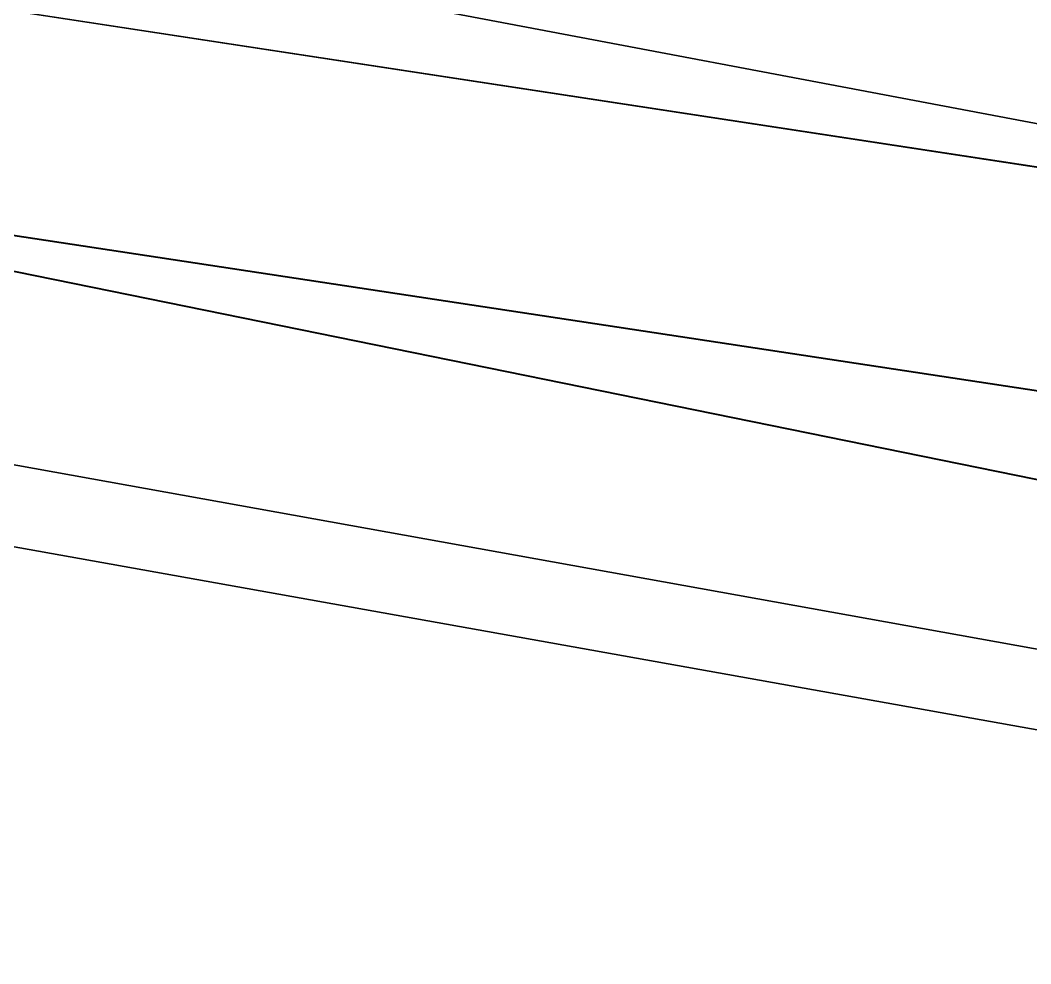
# Model space of a CAD drawing. Header units: metres. Extents: x 503497 to 504361, y 6966567 to 6966857.
# Drawn here: x 504131.7439 to 504131.9013, y 6966713.2548 to 6966713.4017 of the extents above; entities that cross this region are included whole.
import ezdxf

# ---------------------------------------------------------------- set-up
doc = ezdxf.new("R2010")
doc.units = ezdxf.units.M

msp = doc.modelspace()

# ---------------------------------------------------------------- linework, layer by layer
at = {"layer": 'SHADOW_APPROVED_20260111T072000'}
for points in [[(504167.5638, 6966705.9126), (504170.7929, 6966705.4089), (504097.6191, 6966720.3129), (504094.39, 6966720.8166), (504167.5638, 6966705.9126)], [(504170.7929, 6966705.4089), (504170.0047, 6966700.3561), (504096.8309, 6966715.2601), (504097.6191, 6966720.3129), (504170.7929, 6966705.4089)]]:
    msp.add_lwpolyline(points, close=True, dxfattribs=at)
at = {"layer": 'SHADOW_APPROVED_20260114T072400'}
for points in [[(504128.3574, 6966713.6393), (504140.8554, 6966711.6898), (504068.847, 6966725.3285), (504056.349, 6966727.278), (504128.3574, 6966713.6393)], [(504140.8554, 6966711.6898), (504140.7719, 6966711.1544), (504068.7635, 6966724.7931), (504068.847, 6966725.3285), (504140.8554, 6966711.6898)], [(504140.8554, 6966711.6898), (504140.8554, 6966711.6898), (504068.847, 6966725.3285), (504068.847, 6966725.3285), (504140.8554, 6966711.6898)]]:
    msp.add_lwpolyline(points, close=True, dxfattribs=at)
at = {"layer": 'SHADOW_APPROVED_20260122T071500'}
for points in [[(504128.3574, 6966713.6393), (504140.8554, 6966711.6898), (504058.2889, 6966726.4579), (504045.7909, 6966728.4074), (504128.3574, 6966713.6393)], [(504140.8554, 6966711.6898), (504140.7719, 6966711.1544), (504058.2054, 6966725.9225), (504058.2889, 6966726.4579), (504140.8554, 6966711.6898)], [(504140.8554, 6966711.6898), (504140.8554, 6966711.6898), (504058.2889, 6966726.4579), (504058.2889, 6966726.4579), (504140.8554, 6966711.6898)]]:
    msp.add_lwpolyline(points, close=True, dxfattribs=at)
at = {"layer": 'SHADOW_APPROVED_20260127T071900'}
for points in [[(504152.9477, 6966710.2148), (504167.8718, 6966707.8869), (504085.5289, 6966720.3795), (504070.6048, 6966722.7074), (504152.9477, 6966710.2148)], [(504167.8718, 6966707.8869), (504167.5638, 6966705.9126), (504085.2209, 6966718.4052), (504085.5289, 6966720.3795), (504167.8718, 6966707.8869)]]:
    msp.add_lwpolyline(points, close=True, dxfattribs=at)
at = {"layer": 'SHADOW_APPROVED_20260130T071100'}
for points in [[(504152.9477, 6966710.2148), (504167.8718, 6966707.8869), (504076.7399, 6966721.8011), (504061.8158, 6966724.129), (504152.9477, 6966710.2148)], [(504167.8718, 6966707.8869), (504167.5638, 6966705.9126), (504076.4319, 6966719.8268), (504076.7399, 6966721.8011), (504167.8718, 6966707.8869)]]:
    msp.add_lwpolyline(points, close=True, dxfattribs=at)
at = {"layer": 'SHADOW_APPROVED_20261122T065200'}
for points in [[(504128.3574, 6966713.6393), (504140.8554, 6966711.6898), (504060.6913, 6966726.1406), (504048.1933, 6966728.0901), (504128.3574, 6966713.6393)], [(504140.8554, 6966711.6898), (504140.7719, 6966711.1544), (504060.6078, 6966725.6052), (504060.6913, 6966726.1406), (504140.8554, 6966711.6898)], [(504140.8554, 6966711.6898), (504140.8554, 6966711.6898), (504060.6913, 6966726.1406), (504060.6913, 6966726.1406), (504140.8554, 6966711.6898)]]:
    msp.add_lwpolyline(points, close=True, dxfattribs=at)
at = {"layer": 'SHADOW_COMPARATOR_RL48_20260111T072000'}
for points in [[(504167.5638, 6966705.9126), (504170.7929, 6966705.4089), (504125.1656, 6966714.7023), (504121.9365, 6966715.206), (504167.5638, 6966705.9126)], [(504170.7929, 6966705.4089), (504170.0047, 6966700.3561), (504124.3774, 6966709.6495), (504125.1656, 6966714.7023), (504170.7929, 6966705.4089)]]:
    msp.add_lwpolyline(points, close=True, dxfattribs=at)
at = {"layer": 'SHADOW_COMPARATOR_RL48_20260114T072400'}
for points in [[(504128.3574, 6966713.6393), (504140.8554, 6966711.6898), (504095.9548, 6966720.1942), (504083.4568, 6966722.1437), (504128.3574, 6966713.6393)], [(504140.8554, 6966711.6898), (504140.7719, 6966711.1544), (504095.8713, 6966719.6588), (504095.9548, 6966720.1942), (504140.8554, 6966711.6898)], [(504140.8554, 6966711.6898), (504140.8554, 6966711.6898), (504095.9548, 6966720.1942), (504095.9548, 6966720.1942), (504140.8554, 6966711.6898)]]:
    msp.add_lwpolyline(points, close=True, dxfattribs=at)
at = {"layer": 'SHADOW_COMPARATOR_RL48_20260122T071500'}
for points in [[(504128.3574, 6966713.6393), (504140.8554, 6966711.6898), (504089.3713, 6966720.8984), (504076.8733, 6966722.8479), (504128.3574, 6966713.6393)], [(504140.8554, 6966711.6898), (504140.7719, 6966711.1544), (504089.2878, 6966720.363), (504089.3713, 6966720.8984), (504140.8554, 6966711.6898)], [(504140.8554, 6966711.6898), (504140.8554, 6966711.6898), (504089.3713, 6966720.8984), (504089.3713, 6966720.8984), (504140.8554, 6966711.6898)]]:
    msp.add_lwpolyline(points, close=True, dxfattribs=at)
at = {"layer": 'SHADOW_COMPARATOR_RL48_20260127T071900'}
for points in [[(504152.9477, 6966710.2148), (504167.8718, 6966707.8869), (504116.5271, 6966715.6766), (504101.603, 6966718.0045), (504152.9477, 6966710.2148)], [(504167.8718, 6966707.8869), (504167.5638, 6966705.9126), (504116.2191, 6966713.7023), (504116.5271, 6966715.6766), (504167.8718, 6966707.8869)]]:
    msp.add_lwpolyline(points, close=True, dxfattribs=at)
at = {"layer": 'SHADOW_COMPARATOR_RL48_20260130T071100'}
for points in [[(504152.9477, 6966710.2148), (504167.8718, 6966707.8869), (504111.0467, 6966716.5631), (504096.1226, 6966718.891), (504152.9477, 6966710.2148)], [(504167.8718, 6966707.8869), (504167.5638, 6966705.9126), (504110.7387, 6966714.5888), (504111.0467, 6966716.5631), (504167.8718, 6966707.8869)]]:
    msp.add_lwpolyline(points, close=True, dxfattribs=at)
at = {"layer": 'SHADOW_COMPARATOR_RL48_20261122T065200'}
for points in [[(504128.3574, 6966713.6393), (504140.8554, 6966711.6898), (504090.8693, 6966720.7005), (504078.3713, 6966722.65), (504128.3574, 6966713.6393)], [(504140.8554, 6966711.6898), (504140.7719, 6966711.1544), (504090.7858, 6966720.1651), (504090.8693, 6966720.7005), (504140.8554, 6966711.6898)], [(504140.8554, 6966711.6898), (504140.8554, 6966711.6898), (504090.8693, 6966720.7005), (504090.8693, 6966720.7005), (504140.8554, 6966711.6898)]]:
    msp.add_lwpolyline(points, close=True, dxfattribs=at)

doc.saveas('drawing.dxf')
